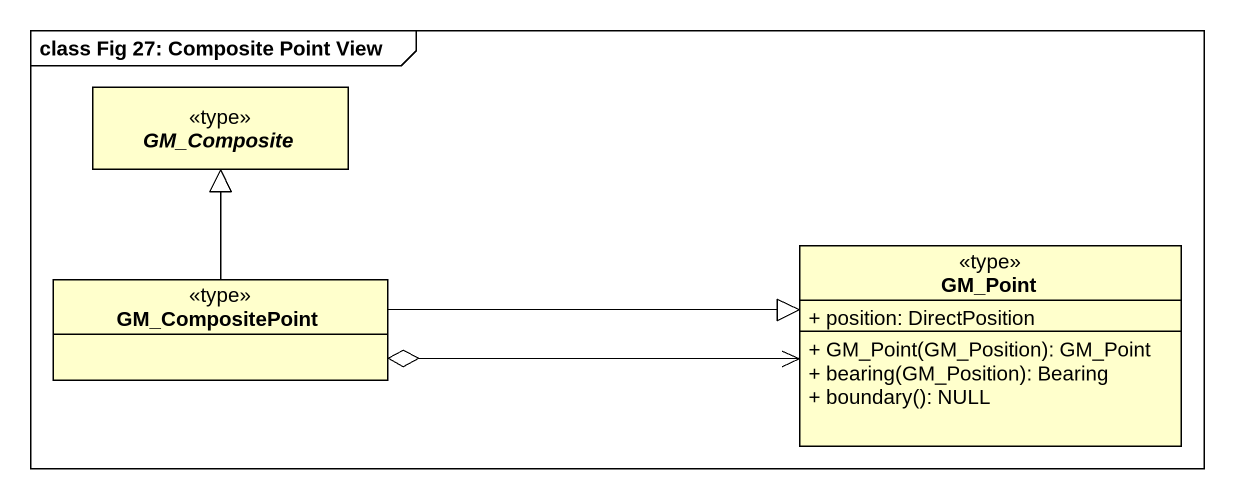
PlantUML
@startuml
mainframe class Fig 27: Composite Point View
hide circle
hide empty members
skinparam classAttributeIconSize 0
abstract class GM_Composite <<type>>
class GM_CompositePoint <<type>>
class GM_Point <<type>> {
  + position: DirectPosition
  + GM_Point(GM_Position): GM_Point
  + bearing(GM_Position): Bearing
  + boundary(): NULL
}
GM_CompositePoint -up-|> GM_Composite
GM_CompositePoint -right-|> GM_Point
GM_Point <-left-o GM_CompositePoint
@enduml
